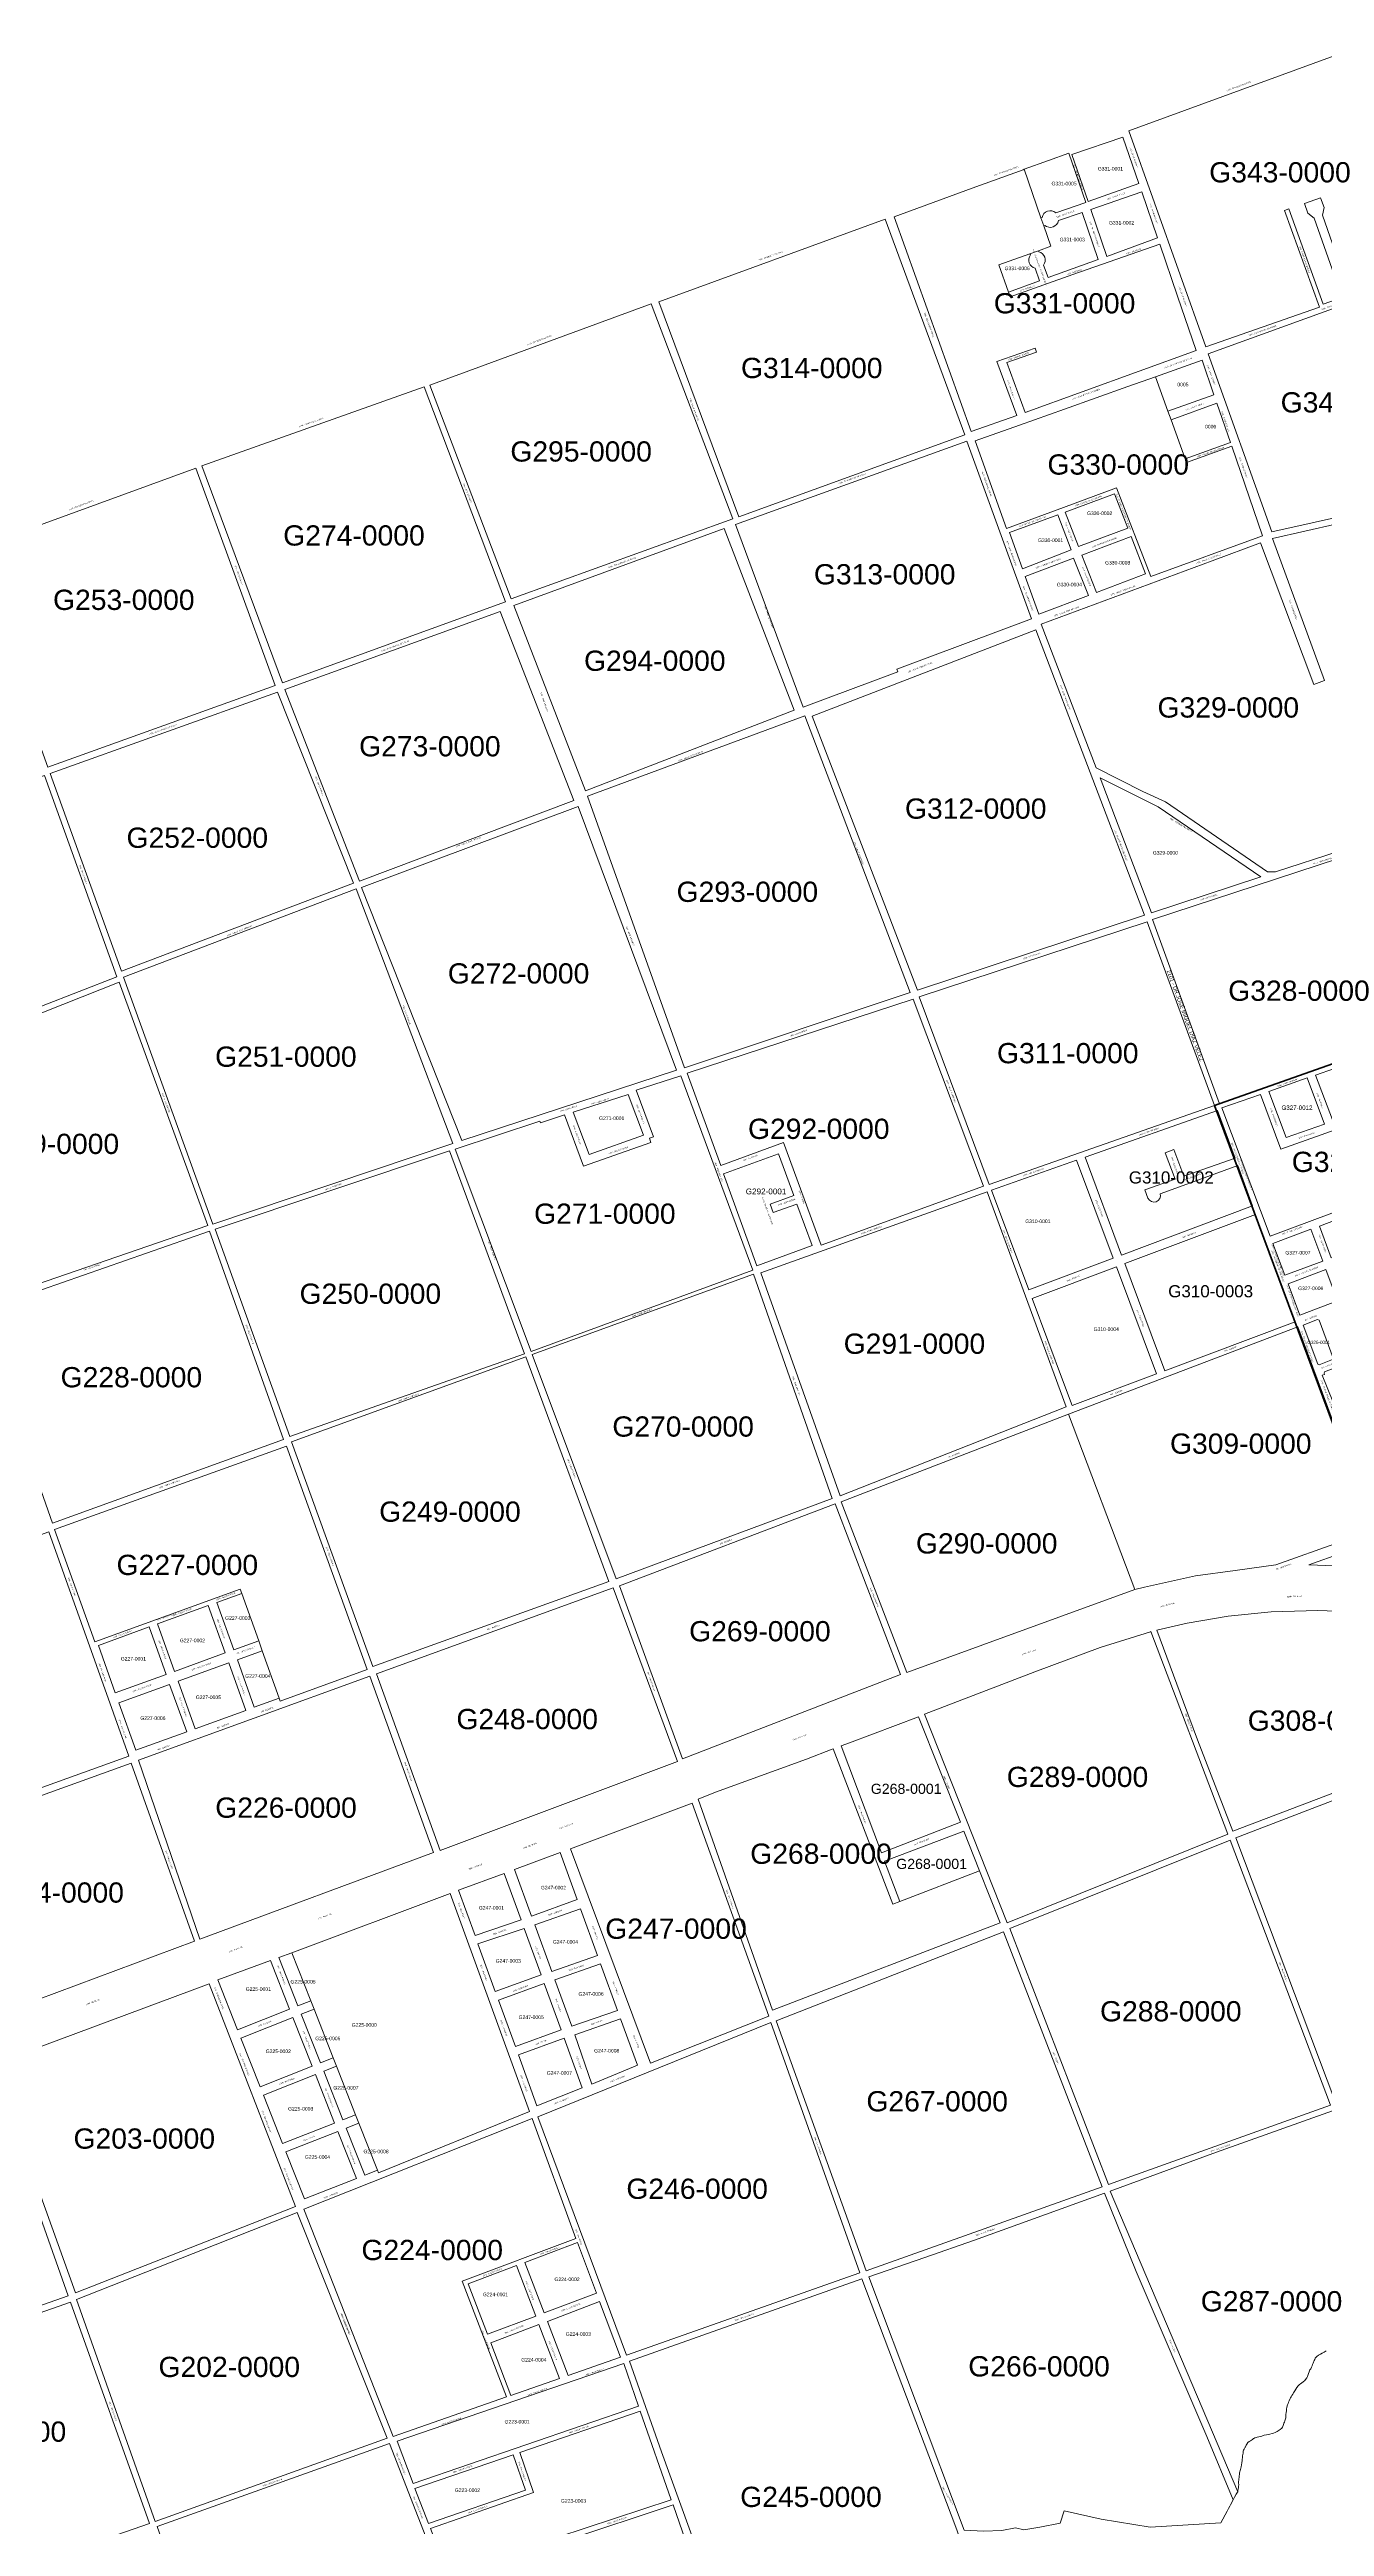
# Model space of a CAD drawing. Header units: millimetres. Extents: x -1182 to 19581, y -461 to 14363.
# Drawn here: x 11095 to 13929, y 8297 to 13803 of the extents above; entities that cross this region are included whole.
import ezdxf
from ezdxf.enums import TextEntityAlignment as Align

# ---------------------------------------------------------------- set-up
doc = ezdxf.new("R2010")
doc.units = ezdxf.units.MM
doc.layers.add('Calle_id', color=7, linetype='Continuous')
doc.layers.add('Manzana_Id', color=6, linetype='Continuous')
doc.layers.add('Manzana', color=4, linetype='Continuous', lineweight=9)
doc.layers.add('Planta urbana', color=1, linetype='Continuous', lineweight=70)
doc.styles.add('Calle_Id', font='@Arial Unicode MS')
doc.styles.add('Manzana', font='@Arial Unicode MS')

msp = doc.modelspace()

# ---------------------------------------------------------------- linework, layer by layer
at = {"layer": 'Manzana'}
for p, q in [((13200.8, 13109.4), (13285.8, 13139.1)), ((13244.8, 12989.5), (13200.8, 13109.4)), ((13288.9, 13130.2), (13222.9, 13107.2)), ((13222.9, 13107.2), (13263.7, 12996.1)), ((13285.8, 13139.1), (13288.9, 13130.2))]:
    msp.add_line(p, q, dxfattribs=at)
for points in [[(13917.3, 13230.3), (13664.9, 13141.6), (13493.6, 13621.9), (13988.7, 13802.7), (14160.4, 13321.5), (14039.6, 13277), (13986, 13258.1), (13923.9, 13434.4), (13927.7, 13451.6), (13920.1, 13473.3), (13884.3, 13460.7), (13891.9, 13439), (13905.7, 13428), (13967.8, 13251.7), (13925.8, 13236.9), (13849.6, 13448.5), (13840, 13445.1)], [(13403.2, 13464.7), (13367.3, 13569.6), (13480.5, 13608.3), (13515.9, 13505.2)], [(13522.4, 13486.3), (13409.1, 13447.4), (13444.7, 13342.9), (13557.7, 13383.9)], [(12449.4, 13241.8), (12952.5, 13425.9), (13129.1, 12946.6), (12626.8, 12763.9)], [(14169, 13306), (14336.1, 12847.5), (13811.4, 12730.8), (13669.8, 13126.5), (14056.9, 13266)], [(12432.4, 13237.2), (11940.6, 13056.3), (12121.2, 12581.4), (12613.7, 12759.4)], [(11927.7, 13052.6), (11433.8, 12877.3), (11613, 12394.7), (12108.4, 12575.3)], [(12980.8, 12419.4), (12978.4, 12425.7), (13277.3, 12537.3), (13133.6, 12932), (12619.6, 12747.2), (12769.9, 12340.6)], [(11420.1, 12872.4), (10917.9, 12689.3), (11091.4, 12207.7), (11596.5, 12388.7)], [(12594.8, 12738.3), (12750.3, 12334.3), (12286.4, 12155), (12126.8, 12567.2)], [(12096.4, 12553.6), (12260.4, 12133.3), (11784.5, 11954.3), (11618.6, 12380.2)], [(13287.5, 12512.7), (12789.8, 12320.9), (13024.4, 11711.8), (13528.5, 11878.7)], [(11601.8, 12374.1), (11770.6, 11949.3), (11255.2, 11754.1), (11096.6, 12193.2)], [(12774, 12321.7), (13008, 11706.4), (12506.7, 11539.3), (12290.6, 12143.1)], [(11084.4, 12188.8), (10577, 12014.4), (10742.1, 11545.9), (11245.1, 11741.2)], [(13430, 12184.1), (13544.3, 11883.7), (13787.3, 11963.5), (13558.7, 12119.5)], [(12488.9, 11533.6), (12011.9, 11377.9), (11788.8, 11940.1), (12269.8, 12120)], [(14050.3, 12034), (14198.3, 11637.3), (13695.6, 11459.1), (13546.1, 11869.2)], [(11776.9, 11936.7), (11259.8, 11740.7), (11458, 11191.4), (11991.5, 11371.3)], [(13534.3, 11863.5), (13684.2, 11455.2), (13183.1, 11280.1), (13028.2, 11697.3)], [(11250.2, 11729.4), (11447, 11188.4), (10929.8, 11010.8), (10748.5, 11531.2)], [(12586.9, 11321.7), (12726.3, 11373), (12810.2, 11144.9), (13171, 11276), (13014.9, 11691.9), (12512.7, 11527.5)], [(12381.5, 11479.9), (12415.6, 11389.1), (12294.4, 11346.2), (12258.9, 11440.5)], [(11984.4, 11354.3), (11463.2, 11180.6), (11629.1, 10719.6), (12151.2, 10903.3)], [(12593.3, 11303.8), (12667.2, 11098.7), (12790.2, 11143.9), (12756.2, 11236.4), (12703.5, 11217.4), (12696.6, 11236.2), (12749.1, 11255.5), (12715.2, 11347.7)], [(13377.8, 11333.8), (13188.9, 11267.3), (13271.8, 11045.3), (13459.2, 11115.7)], [(13178.9, 11263.7), (12675.8, 11083.5), (12852.3, 10588), (13354.8, 10785.7)], [(13775.6, 11213.3), (13484.9, 11104), (13573.8, 10865.9), (13863.2, 10974.7)], [(13898.2, 11180.2), (13814, 11148.7), (13840.6, 11078), (13924.6, 11109.6)], [(14001.2, 11218.7), (13917.2, 11187.3), (13943.5, 11117.1), (14027.6, 11148.1)], [(11451.1, 11175.8), (11615.5, 10713.3), (11101.9, 10527), (10936.9, 10996.8)], [(12660, 11080.3), (12168, 10901.8), (12354.9, 10403.4), (12834.8, 10581.7)], [(13348.7, 10839.4), (13278.8, 11026.6), (13466.2, 11097), (13555.1, 10858.9), (13367.7, 10788.4)], [(13931.8, 11091), (13957.9, 11021.2), (13873.8, 10989.7), (13847.6, 11059.3)], [(13881.3, 10967.1), (13913.4, 10979.7), (13916.6, 10978.3), (13948.1, 10893.9), (13946.6, 10890.7), (13916.8, 10879), (13913.6, 10880.4)], [(12153.6, 10896.6), (12338.3, 10397.3), (11814.1, 10208.5), (11633.4, 10707.7)], [(12841.6, 10570.2), (12986.1, 10190.2), (12502.2, 10003.4), (12361.8, 10387.4)], [(11093.5, 10507.9), (10606.3, 10332.3), (10785.8, 9834.2), (11271.9, 10008.8)], [(14043.4, 10487.9), (14067.6, 10423.3), (14026.5, 10429.4), (13894, 10434.7)], [(12347.9, 10383.4), (12490.5, 9997.3), (11963.3, 9799.6), (11821.6, 10192)], [(11335.4, 10303), (11448.1, 10344), (11485.9, 10238.5), (11373.1, 10197.6)], [(13913.5, 10332.5), (14016.9, 10329), (14108.8, 10318.2), (14141.7, 10235.9), (14179, 10141.5), (14221.7, 10031.4), (13724.7, 9842), (13646.6, 10045.2), (13615.6, 10128.9), (13555.8, 10288.9), (13623.4, 10304.8), (13714.5, 10319.9), (13810.2, 10329.5)], [(11203.8, 10255.2), (11316.6, 10296.2), (11354.3, 10190.7), (11241.5, 10149.8)], [(13542.7, 10285.9), (13541.9, 10285.7), (13429.9, 10250.9), (13284.6, 10196.5), (13039.8, 10102.3), (13223.2, 9638.2), (13714.2, 9835.8)], [(11806.9, 10186.8), (11292.8, 10000.2), (11429.7, 9602.3), (11948.6, 9794.9)], [(11493.9, 10216.4), (11531.6, 10110.9), (11418.8, 10070), (11381.1, 10175.4)], [(11362.3, 10168.6), (11400.1, 10063.1), (11287.3, 10022.2), (11249.5, 10127.6)], [(11276.5, 9993.3), (11417.6, 9597.7), (10935.8, 9418.5), (10787.2, 9817.4)], [(14227.1, 10018), (14462.9, 9417.8), (13954.1, 9237.4), (13731.8, 9827.2)], [(12253, 9803.2), (12430.9, 9326.4), (12693.5, 9430.8), (12523.3, 9904.9)], [(13719.2, 9822.4), (13942, 9233.1), (13448.7, 9056.8), (13229.3, 9625.8)], [(12105.3, 9748.4), (12004, 9710.9), (12041.1, 9610.5), (12143.2, 9644.9)], [(12229.8, 9794.6), (12128.8, 9757.1), (12166.5, 9653.5), (12267.7, 9690.6)], [(12275.5, 9669.4), (12313.1, 9566), (12211.3, 9530.7), (12173.6, 9634.1)], [(12149.9, 9626.1), (12047.5, 9591.6), (12086, 9485.7), (12187.6, 9522.7)], [(13215.6, 9618.5), (12710.4, 9420.8), (12910.2, 8865.3), (13434.4, 9051.5)], [(11586.3, 9554.5), (11469.6, 9511.6), (11513.3, 9400.9), (11628.9, 9446.5)], [(12320, 9547.2), (12357.6, 9443.9), (12255.8, 9408.6), (12218.1, 9511.9)], [(11450, 9503.2), (11642, 9008), (11152.8, 8815.7), (10969.8, 9324)], [(12194.4, 9503.9), (12232.1, 9400.6), (12130.6, 9363.6), (12092.9, 9467)], [(11636.2, 9427.9), (11678.8, 9319.9), (11563.1, 9274.3), (11520.6, 9382.3)], [(12698.4, 9417), (12895.8, 8860.3), (12377.2, 8677.8), (12180.5, 9207)], [(12300.6, 9280.2), (12402.1, 9321.9), (12364.5, 9425.1), (12262.6, 9389.8)], [(12238.9, 9381.8), (12278.9, 9272.1), (12178.5, 9232.1), (12137.4, 9344.8)], [(10955.8, 9319.4), (11136.9, 8809.7), (10634.2, 8632.8), (10458.3, 9133.3)], [(11686.1, 9301.3), (11728.6, 9193.4), (11613, 9147.8), (11570.5, 9255.7)], [(12264.9, 8936.9), (12264.8, 8937.2), (12167.7, 9203.4), (11660.4, 9001.7), (11858.7, 8496.7), (12110.9, 8584.6), (12012.6, 8841.8)], [(11736, 9174.8), (11777.2, 9070.2), (11661.6, 9024.7), (11620.3, 9129.2)], [(11645.9, 8995), (11845.8, 8492.9), (11330.2, 8307.9), (11155.5, 8801.5)], [(12268.3, 8928), (12151.8, 8883.5), (12194.6, 8771.4), (12310.5, 8815.6)], [(12133, 8876.7), (12175.9, 8764.3), (12068.8, 8724), (12025.9, 8836.3)], [(10977.7, 8461.5), (10726.2, 8373.8), (10639.2, 8619.1), (11141.6, 8795.6), (11317.7, 8303.4), (11065.6, 8216.1)], [(12317.5, 8796.9), (12364, 8673.2), (12247.6, 8632.5), (12201.7, 8752.6)], [(12183, 8745.6), (12228.8, 8625.8), (12120.3, 8587.9), (12075.9, 8705)], [(12371.3, 8658.8), (12404.2, 8564.4), (11903.5, 8392.5), (11868, 8486)], [(12476.9, 8355.8), (12408.2, 8553.1), (12140.4, 8461.1), (12170.9, 8372.3), (11941.6, 8292.4), (11979.6, 8192.4), (12206.2, 8271.2), (12223.4, 8277.2), (12225, 8272.6)], [(11850.7, 8480.8), (11334.3, 8296.7), (11508.6, 7801.3), (12041.6, 7989.7)], [(12126, 8456.2), (12153, 8377.7), (11937.3, 8303.6), (11907.4, 8381.1)], [(12337.1, 8207.5), (12269, 8183.3), (12240.3, 8265), (12480.9, 8344.5), (12542.8, 8166.8), (12304.4, 8082.4), (12275.7, 8164.1), (12343.8, 8188.5)]]:
    msp.add_lwpolyline(points, close=True, dxfattribs=at)
for points in [[(13298.6, 13428.4), (13301.1, 13429.2, -0.581961), (13331.4, 13439.8), (13398.3, 13463), (13360.7, 13572.2), (13315.2, 13555.9), (13261.1, 13536.5)], [(13304.6, 13411.1), (13307.1, 13411.9, 0.581961), (13337.4, 13422.5), (13390.2, 13440.8), (13425.9, 13336.1), (13314.4, 13295.7), (13304.4, 13323.5, 0.546122), (13293.9, 13352.8), (13293, 13355.5)], [(13226.1, 13263.7), (13295.6, 13288.9), (13285.6, 13316.8, -0.546122), (13275.1, 13346.1), (13274.1, 13348.7)]]:
    msp.add_lwpolyline(points, format="xyb", dxfattribs=at)
for points in [[(13261.1, 13536.5), (13258.7, 13535.6), (13145.9, 13494.9), (12972.1, 13430.7), (13143.2, 12953.9), (13244.8, 12989.5)], [(13261.1, 13536.5), (13298.6, 13428.4)], [(13304.6, 13411.1), (13320.5, 13365.3), (13293, 13355.5)], [(13304.6, 13411.1), (13298.6, 13428.4)], [(13274.1, 13348.7), (13205.1, 13324), (13226.1, 13263.7)], [(13263.7, 12996.1), (13643.7, 13133.7), (13602.1, 13254.7), (13562.5, 13369.9), (13369.7, 13302.5), (13229.8, 13252.9), (13226.1, 13263.7)], [(13274.1, 13348.7), (13293, 13355.5)], [(13580.7, 12998.7), (13553, 13075.2)], [(13619, 12892.7), (13587.6, 12979.7)], [(13928.7, 12400.3), (13905.1, 12391.2), (13786.2, 12705.9), (13679.1, 12666.1), (13298.7, 12525.7), (13420.9, 12206.2), (13525.3, 12153.6), (13575.1, 12130.6), (13802, 11974.5), (13819.5, 11974.5), (13961.5, 12020.8), (14044.6, 12049.3), (13981.4, 12217.4), (14003.7, 12226.7)], [(12498.2, 11521.7), (12399.1, 11489.8), (12437.7, 11386), (12428.4, 11382.5), (12431.9, 11373.2), (12282.1, 11320.6), (12239.9, 11434.4), (12186.1, 11417.1), (12184.7, 11420.9), (11996.8, 11358.5), (12165.6, 10908.4), (12658.1, 11089)], [(12498.2, 11521.7), (12658.1, 11089)], [(13507.3, 10379.7), (13528.5, 10385), (13641.9, 10410.2), (13730.2, 10421.6), (13820.3, 10434.4), (13961.8, 10485), (14035.8, 10515.4), (13869.3, 10963.6), (13359.9, 10769)], [(13359.9, 10769), (12854.8, 10574.2), (13000.7, 10194.9), (13507.3, 10379.7)], [(13359.9, 10769), (13507.3, 10379.7)], [(11522.4, 10370.9), (11518.9, 10380.6), (11195.7, 10262.9), (11106.1, 10513.1), (11622, 10698.3), (11801.4, 10201.7), (11608.2, 10131.5), (11605.9, 10137.9)], [(11522.4, 10370.9), (11466.9, 10350.8), (11504.7, 10245.4), (11560.2, 10265.5)], [(11522.4, 10370.9), (11560.2, 10265.5)], [(11605.9, 10137.9), (11550.4, 10117.7), (11512.7, 10223.2), (11568.1, 10243.3)], [(11568.1, 10243.3), (11560.2, 10265.5)], [(11568.1, 10243.3), (11605.9, 10137.9)], [(12985, 9686.1), (13162.1, 9754.2)], [(11633.6, 9572.1), (11985.3, 9703.8), (12162, 9219), (11826.6, 9082.5), (11824.1, 9088.7)], [(11675.8, 9465), (11647.4, 9453.8), (11605.1, 9561.4), (11633.6, 9572.1)], [(11683.2, 9446.4), (11654.8, 9435.2), (11697.4, 9327.3), (11725.7, 9338.4)], [(11675.8, 9465), (11683.2, 9446.4)], [(11733, 9319.8), (11704.7, 9308.7), (11747.3, 9200.8), (11775.6, 9211.9)], [(11725.7, 9338.4), (11733, 9319.8)], [(11775.6, 9211.9), (11782.9, 9193.3)], [(13735.8, 8374), (13452.3, 9041.9), (13688.3, 9128.4), (13946.7, 9220.7), (14085.4, 8852.1)], [(11782.9, 9193.3), (11754.6, 9182.1), (11795.8, 9077.6), (11824.1, 9088.7)], [(13127.6, 8288.4), (12916, 8851.4), (13040.6, 8894.9), (13150.6, 8932.8), (13439.9, 9037.6), (13509.9, 8863.4), (13667, 8496.6), (13725.6, 8356)], [(13118, 8225.8), (13127.3, 8257.3), (13116.2, 8276.4), (13109.4, 8295.1), (12900.5, 8846.9), (12628.6, 8750.7), (12384.2, 8664.1), (12455.6, 8462.4), (12581, 8114.9), (12563.4, 8108)], [(13932.4, 8686.9), (13928, 8684.4), (13923.8, 8682.3), (13919.6, 8679.9), (13915.5, 8677.2), (13911.9, 8674.6), (13908.1, 8670.7), (13906.9, 8668.2), (13905.8, 8665.4), (13903.4, 8659.9), (13902.2, 8657.1), (13901, 8654), (13900, 8651), (13898, 8646.8), (13896.4, 8644.6), (13891.6, 8632.5), (13890.7, 8629.9), (13889.2, 8627.4), (13886.7, 8623.6), (13884.6, 8621), (13881.5, 8618.3), (13878.5, 8615.8), (13875.6, 8613.6), (13873.3, 8612), (13870.1, 8609.3), (13867.4, 8605.8), (13865, 8602), (13862.6, 8598.1), (13859.9, 8594), (13858.2, 8590.6), (13856.4, 8587.9), (13854.5, 8584.9), (13852.9, 8582.8), (13851.5, 8579.7), (13850.5, 8576.3), (13848.8, 8572.9), (13847.7, 8570.3), (13846.6, 8567.1), (13845.1, 8561.9), (13844.5, 8557.2), (13844.2, 8554.7), (13843.3, 8549.3), (13843.1, 8546.5), (13842.8, 8540.8), (13842.5, 8538.3), (13841.4, 8533.8), (13840.5, 8531.4), (13839.4, 8528.8), (13838.4, 8526.3), (13837.5, 8523.7), (13836.6, 8521.2), (13835.1, 8517.2), (13833.6, 8515.1), (13829.8, 8511.9), (13825.8, 8509.4), (13823.5, 8508.1), (13819, 8505.9), (13815.1, 8504), (13812.5, 8503), (13807.5, 8501.6), (13799.9, 8500.7), (13794.9, 8499.3), (13789.1, 8497.6), (13786, 8496.8), (13782.8, 8496.1), (13779.3, 8495.2), (13777.5, 8494.7), (13774.1, 8493.7), (13771.6, 8492.2), (13770.9, 8491.9), (13768.4, 8489.9), (13766.3, 8488.7), (13764.1, 8487.3), (13762.5, 8486.4), (13761.3, 8485.9), (13758.4, 8483), (13756.3, 8479.9), (13754.7, 8477.3), (13752.8, 8473.5), (13752.7, 8473.2), (13749.8, 8468.9), (13748.5, 8466.4), (13747.7, 8464.2), (13747.6, 8461.9), (13747.7, 8459.2), (13747.5, 8457.2), (13746.6, 8453.2), (13746.2, 8449.3), (13745.9, 8446.4), (13745.8, 8443.5), (13745.2, 8438.3), (13743.2, 8429.1), (13742.5, 8426.4), (13741.8, 8423.7), (13741, 8421.1), (13740.6, 8418.4), (13740.1, 8415.8), (13739.7, 8413.3), (13739.3, 8408.6), (13739, 8405.7), (13738.5, 8402.7), (13738.1, 8399.7), (13737.8, 8397), (13737.9, 8392.7), (13738, 8389.7), (13737.9, 8385.7), (13737.4, 8383.1), (13736.6, 8379.3), (13736.2, 8376.8), (13735.8, 8374)], [(13735.8, 8374), (13735.6, 8373.1), (13732.2, 8368.3), (13728.8, 8362.1), (13725.6, 8356)], [(13127.6, 8288.4), (13171, 8286.6), (13211.3, 8287.9), (13242.2, 8293.3), (13260.5, 8289.2), (13295.9, 8295.1), (13341.3, 8304.2), (13350.4, 8331.5), (13432.2, 8313.3), (13541.3, 8295.1), (13698.5, 8305), (13712, 8330.5), (13715.2, 8336.5), (13718.1, 8341.9), (13719.5, 8344.6), (13725.6, 8356)]]:
    msp.add_lwpolyline(points, dxfattribs=at)
at = {"layer": 'Manzana', "linetype": 'Continuous'}
for points in [[(13553, 13075.2), (13656.6, 13112), (13683, 13035.2), (13580.7, 12998.7)], [(13619, 12892.7), (13621.9, 12884.6), (13722.4, 12920.9), (13790.8, 12722.1), (13542.8, 12631.1), (13466.3, 12828.1), (13348.7, 12784.6), (13222.2, 12737.9), (13152.1, 12932.9), (13250.8, 12967.9), (13351.1, 13003.6), (13491.8, 13053.5), (13553, 13075.2)], [(13580.7, 12998.7), (13587.6, 12979.7)], [(13587.6, 12979.7), (13689.6, 13016.3), (13719.6, 12929), (13619, 12892.7)], [(13928.7, 12400.3), (13813.2, 12715.6), (14100.5, 12780.8), (14171.4, 12585.1), (14181.1, 12587.3), (14299.7, 12260.1)], [(13957.9, 10874.7), (13929, 10863.4), (13927.6, 10860.2), (13928.5, 10857.8), (13923.4, 10855.9), (13959.7, 10766.5), (13997.2, 10780.4), (13957.9, 10874.7)], [(12985, 9686.1), (12969.6, 9680.2), (12836.6, 10025.6), (12834.6, 10024.8), (12777.4, 10002.7), (12575.2, 9928.9), (12536.8, 9913.8), (12701.8, 9444.4), (13207.8, 9638.9), (13162.1, 9754.2)], [(13162.1, 9754.2), (13127.1, 9842.6), (12951.2, 9775.5), (12985, 9686.1)], [(11675.8, 9465), (11633.6, 9572.1)], [(11683.2, 9446.4), (11725.7, 9338.4)], [(11733, 9319.8), (11775.6, 9211.9)], [(11782.9, 9193.3), (11824.1, 9088.7)]]:
    msp.add_lwpolyline(points, dxfattribs=at)
for points in [[(13462.2, 12815.1), (13352.4, 12774.5), (13382.3, 12697.7), (13491.7, 12739)], [(13335.9, 12768.5), (13228.5, 12729), (13257.4, 12648.5), (13365.9, 12690.5)], [(13499, 12720.3), (13531.2, 12637.3), (13422, 12595.9), (13389.5, 12679.1)], [(13370.8, 12672), (13404.1, 12589.1), (13293.7, 12547.3), (13263.5, 12631.5)], [(13908.9, 11523.2), (13954.4, 11401.7), (13831.5, 11358.7), (13786.2, 11480.2), (13700.7, 11450.3), (13808, 11164.6), (14306.2, 11350.9), (14286.8, 11403.4), (14183.6, 11364.8), (14135.2, 11493.7), (14238.8, 11532.6), (14204, 11626.5)], [(13890, 11516.6), (13805.1, 11486.8), (13843.6, 11384.1), (13928.4, 11413.8)], [(13119.4, 9862), (13026.7, 10096.1), (12873.2, 10038.8), (12854.2, 10031.9), (12944.1, 9794.2)]]:
    msp.add_lwpolyline(points, close=True, dxfattribs=at)
at = {"layer": 'Manzana'}
msp.add_lwpolyline([(13622.6, 11280.7), (13622.6, 11280.7), (13622.6, 11280.7), (13622.6, 11280.7), (13735.7, 11322), (13768.7, 11232.1), (13477.9, 11122.8), (13396.7, 11340.4), (13690.9, 11444), (13729.8, 11338.1), (13616.1, 11298.3), (13593.9, 11357.3), (13574.8, 11350.1), (13596.7, 11291.5), (13529.4, 11268), (13536.4, 11249.2, 0.936624), (13563.5, 11259.1)], format="xyb", close=True, dxfattribs=at)
at = {"layer": 'Planta urbana'}
msp.add_lwpolyline([(14198.3, 11637.3), (13684.2, 11455.2), (14067.6, 10423.3)], dxfattribs=at)

# ---------------------------------------------------------------- texts
at = {"layer": 'Calle_id', "color": 7, "style": 'Calle_Id'}
for s, rotation, p in [('1260 - PRIMEROS COLONOS', 20.3695, (13738.2, 13721.2, 1)), ('1260 - PRIMEROS COLONOS', 19.7647, (13221, 13532.3, 1)), ('1266 - CALLE SAUCE', 19.4647, (13352.7, 13437)), ('1266 - CALLE SAUCE', 19.5064, (13465.5, 13477)), ('1260 - PRIMEROS COLONOS', 19.8582, (12698.4, 13344.1, 1)), ('4000 -  BERNARDINO HORNE', 290.0729, (13049.7, 13191, 1)), ('1260 - PRIMEROS COLONOS', 20.2056, (12184, 13156.5, 1)), ('1260 - PRIMEROS COLONOS', 19.4153, (11676.9, 12973.9, 1)), ('1260 - PRIMEROS COLONOS', 20.1899, (11165.5, 12789.7, 1)), ('2041 - CALLE PUBLICA', 290.2906, (11516.1, 12633.9, 1)), ('1350 - CALLE JOSE ARTALAZ', 21.038, (13029.4, 12429.4, 1)), ('4000 -  BERNARDINO HORNE', 290.5564, (13352.4, 12362.4, 1)), ('1350 - CALLE JOSE ARTALAZ', 21.4, (12520.2, 12231.8, 1)), ('2041 - CALLE PUBLICA', 291.5902, (11694.9, 12165.7, 1)), ('4000 -  BERNARDINO HORNE', 329.2031, (13609.9, 12079.1, 1)), ('1350 - CALLE JOSE ARTALAZ', 20.7929, (12026.1, 12041.1, 1)), ('4000 -  BERNARDINO HORNE', 16.8922, (13932.2, 12001.6)), ('1350 - CALLE JOSE ARTALAZ', 21.5835, (11517.1, 11843.7, 1)), ('2041 - CALLE PUBLICA', 290.3176, (11888.8, 11657, 1)), ('2041 - CALLE PUBLICA', 289.4277, (12078.2, 11134.4, 1)), ('2041 - CALLE PUBLICA', 290.6573, (12255.8, 10648.2, 1)), ('1428 - CALLE PUBLICA', 20.0525, (11487.6, 10364.6, 1)), ('1500 - RUTA 135', 1.8572, (13862.1, 10364.2, 1)), ('1428 - CALLE PUBLICA', 20.0525, (11390, 10329, 1)), ('2013 - CALLE PUBLICA', 289.5585, (11476.3, 10292.4, 1)), ('1500 - RUTA 135', 13.7171, (13579.3, 10345.3, 1)), ('1428 - CALLE PUBLICA', 20.2375, (11257.7, 10280.4, 1)), ('2007 - CALLE PUBLICA', 289.5585, (11346.5, 10245, 1)), ('2007 - CALLE PUBLICA', 289.5585, (11346.5, 10245, 1)), ('1438 - CALLE PUBLICA', 20.0525, (11530.4, 10244.1, 1)), ('1500 - RUTA 135', 19.7619, (13272, 10240.2, 1)), ('1438 - CALLE PUBLICA', 20.0539, (11432.8, 10208.4, 1)), ('2013 - CALLE PUBLICA', 289.8334, (11521.5, 10166.1, 1)), ('2041 - CALLE PUBLICA', 290.1877, (12432.4, 10174.6, 1)), ('1438 - CALLE PUBLICA', 20.2375, (11301, 10160.1, 1)), ('2007 - CALLE PUBLICA', 289.8334, (11391.7, 10118.7, 1)), ('2007 - CALLE PUBLICA', 289.8334, (11391.7, 10118.7, 1)), ('2081 - CALLE PUBLICA', 290.6567, (13627.8, 10082.7, 1)), ('1500 - RUTA 135', 20.9665, (12761.9, 10051, 1)), ('1500 - RUTA 135', 20.706, (12243.3, 9853.7, 1)), ('2041 - CALLE PUBLICA', 289.6569, (12607.4, 9690.9, 1)), ('1500 - RUTA 135', 20.3447, (11706.9, 9652.8, 1)), ('1500 - RUTA 135', 20.2932, (11509.2, 9579.5, 1)), ('2007 - CALLE PUBLICA', 291.2952, (11610.4, 9522.6)), ('2081 - CALLE PUBLICA', 290.7637, (13836.8, 9530.2, 1)), ('1500 - RUTA 135', 20.2494, (11191.8, 9462.3, 1)), ('2007 - CALLE PUBLICA', 291.5141, (11667.6, 9376.6)), ('2007 - CALLE PUBLICA', 291.2952, (11716.8, 9249.8)), ('2007 - CALLE PUBLICA', 291.2213, (11765.8, 9123.7)), ('2041 - CALLE PUBLICA', 289.639, (12803.7, 9141.2, 1)), ('1594 - CALLE PUBLICA', 19.8249, (13697.3, 9137.7, 1)), ('1594 - CALLE PUBLICA', 19.4415, (13174.5, 8951.2, 1)), ('2001 - CALLE PUBLICA', 291.5468, (11753, 8746.8, 1)), ('1594 - CALLE PUBLICA', 19.4757, (12639.3, 8762.1, 1)), ('1981 - CALLE PUBLICA', 289.6044, (11236.1, 8552.6, 1)), ('1604 - CALLE PUBLICA', 18.8461, (12271.2, 8512.2, 1)), ('1604 - CALLE PUBLICA', 18.8525, (12013.5, 8424.2, 1)), ('2011 - CALLE PUBLICA', 289.1616, (12145.6, 8419.6, 1)), ('1594 - CALLE PUBLICA', 19.5927, (11590.5, 8394.3, 1)), ('2041 - CALLE PUBLICA', 300.0957, (13091.1, 8365.3, 1)), ('1614 - CALLE PUBLICA', 19.4712, (12046.5, 8334.6, 1))]:
    msp.add_text(s, height=3, rotation=rotation, dxfattribs=at).set_placement(p, align=Align.MIDDLE)
at = {"layer": 'Calle_id', "style": 'Calle_Id'}
for s, height, rotation, p in [('2127 - DR. RAMÓN CARRILLO', 3, 288.8495, (13381.8, 13518.7)), ('2127 - DR. RAMÓN CARRILLO', 3, 288.9077, (13417.9, 13392)), ('2121 - CLAUDIO HUGO "POCHO" LAPRATTI', 3, 290.0054, (13295.7, 13318.9)), ('1274 - ESPINILLO', 3, 19.2372, (13504.6, 13354.3)), ('1853 - PADRE CARLOS MUGICA', 3, 289.6468, (13884.3, 13336.1)), ('1274 - ESPINILLO', 3, 19.2372, (13268, 13271.7)), ('1274 - ESPINILLO', 3, 19.2372, (13373.3, 13308.5)), ('1287 - MANUEL ALBERTI', 3, 19.3506, (13249, 13121)), ('1300 - JUAN MANUEL DE ROSAS', 3, 19.2489, (13603.5, 13106.3)), ('2115 - CALLE PUBLICA', 3, 289.2908, (13232.1, 13046.1)), ('2081 - CALLE ALGARROBO', 3, 290.0371, (12527.9, 13002.2, 1)), ('1312 - JUAN LARREA', 3, 19.1251, (13639.9, 13008.9)), ('2143 - JUANA AZURDUY', 3, 289.1251, (13708.3, 12975.9)), ('1324 - MIGUEL DE AZCUENAGA', 3, 19.1251, (13675.6, 12907.8)), ('2143 - JUANA AZURDUY', 3, 288.7797, (13748.4, 12873.4)), ('2059 - JOSE BROVATTI', 3, 290.855, (12024.2, 12816.9, 1)), ('1324 - MIGUEL DE AZCUENAGA', 3, 20.1701, (13403.6, 12799)), ('2121 - CLAUDIO HUGO "POCHO" LAPRATTI', 3, 291.3014, (13481.9, 12775.5)), ('1324 - MIGUEL DE AZCUENAGA', 3, 20.1701, (13279.5, 12753.5)), ('1336 - CORNELIO SAAVEDRA', 3, 20.5056, (13314.6, 12660.4)), ('1336 - CORNELIO SAAVEDRA', 3, 20.5056, (13439.4, 12707.1)), ('2081 - CALLE ALGARROBO', 3, 289.5447, (12693.7, 12541.9, 1)), ('2059 - JOSE BROVATTI', 3, 289.3515, (12194.7, 12352.4, 1)), ('2101 - DR.JOSÉ MIGUEL DÍAZ VÉLEZ', 3, 290.87, (13476.4, 12034.4, 1)), ('2081 - CALLE ALGARROBO', 3, 291.68, (12893.8, 12015.7, 1)), ('2019 - CALLE PUBLICA', 3, 289.8619, (11170.1, 11969.4, 1)), ('1360 - LOS CARDOS', 3, 18.5126, (13671.3, 11918.2, 1)), ('2059 - JOSE BROVATTI', 3, 290.761, (12385.7, 11832.3, 1)), ('1360 - LOS CARDOS', 3, 18.2728, (13278.1, 11787.8, 1)), ('2101 - DR.JOSÉ MIGUEL DÍAZ VÉLEZ', 8.784, 290.1985, (13620.1, 11655.6, 2.9)), ('1360 - LOS CARDOS', 3, 18.3194, (12759.3, 11616.3, 1)), ('2081 - CALLE ALGARROBO', 3, 290.4823, (13099, 11486.6, 1)), ('1400 - KARAI YAMANDU', 3, 19.816, (13846.3, 11506.4)), ('2019 - CALLE PUBLICA', 3, 289.9646, (11354.2, 11461.4, 1)), ('1360 - LOS CARDOS', 3, 18.0937, (12248.3, 11448.2, 1)), ('1360 - LOS CARDOS', 3, 18.131, (12318.8, 11464.4)), ('2055 - CALLE PUBLICA', 3, 290.1016, (12408.2, 11436.6)), ('2119 - AGUARIBAY', 3, 289.5899, (13918.6, 11465.9)), ('2049 - CALLE PUBLICA', 3, 290.8911, (12267.7, 11389.7)), ('1400 - KARAI YAMANDU', 3, 19.3397, (13538.8, 11397.7, 1)), ('2109 - SALSIPUEDES', 3, 289.894, (13816.2, 11429.3)), ('1364 - CALLE PUBLICA', 3, 18.897, (12359.4, 11355.8)), ('1372 - CAINGANG', 3, 20.3795, (12652.9, 11339.1)), ('2101 - DR.JOSÉ MIGUEL DÍAZ VÉLEZ', 3, 290.7215, (13735.8, 11338.3, 1)), ('1416 - PROGRESO', 3, 19.5899, (13888.5, 11388.8)), ('2059 - JOSE BROVATTI', 3, 290.2624, (12582.2, 11308.2, 1)), ('1400 - KARAI YAMANDU', 3, 19.4504, (13282.1, 11307.4, 1)), ('2095 - CALLE MOLLE', 3, 289.2687, (13596, 11320.3)), ('1416 - PROGRESO', 3, 19.2687, (13635.3, 11296.7)), ('2101 - DR.JOSÉ MIGUEL DÍAZ VÉLEZ', 3, 290.4383, (13754.7, 11302.7)), ('1360 - LOS CARDOS', 3, 18.6085, (11725.8, 11274.8, 1)), ('CALLE SIN ABRIR - GUARANIES', 3, 290.0815, (12690.7, 11221.3)), ('1380 - QUERANDIES', 3, 20.0815, (12733.5, 11240.1)), ('2065 - CHANAS', 3, 290.0815, (12766.7, 11251.7)), ('2091 - CALLE TIMBO', 3, 290.4553, (13428.4, 11226.6, 1)), ('1400 - KARAI YAMANDU', 3, 19.7887, (12921.9, 11178.5, 1)), ('2081 - CALLE ALGARROBO', 3, 290.8201, (13224.6, 11152.5, 1)), ('430 - BVARD. GAILLARD', 3, 20.7488, (13857.2, 11177.6)), ('1430 - IBIRAPITÁ', 3, 20.5964, (13627.3, 11167.9, 1)), ('2101 - DR.JOSÉ MIGUEL DÍAZ VÉLEZ', 3, 290.3319, (13825.5, 11098.7, 1)), ('2101 - DR.JOSÉ MIGUEL DÍAZ VÉLEZ', 3, 290.5549, (13825.8, 11112.1)), ('2109 - SALSIPUEDES', 3, 290.4383, (13923.9, 11148.7)), ('1360 - LOS CARDOS', 3, 18.2605, (11190.1, 11096.2, 1)), ('1430 - IBIRAPITÁ', 3, 20.5082, (13370.9, 11071.7, 1)), ('440 - PASO DE LOS ANDES', 3, 20.5445, (13888.6, 11086.3)), ('2101 - DR.JOSÉ MIGUEL DÍAZ VÉLEZ', 3, 289.0216, (13858.4, 11021.2)), ('2019 - CALLE PUBLICA', 3, 289.7571, (11540.2, 10946.7, 1)), ('1400 - KARAI YAMANDU', 3, 19.9337, (12412.1, 10994.4, 1)), ('2091 - CALLE TIMBO', 3, 290.5696, (13519.6, 10982.7, 1)), ('450 - ALBERDI', 3, 22.1911, (13898.3, 10983.2)), ('2081 - CALLE ALGARROBO', 3, 290.317, (13316.9, 10906.2, 1)), ('450 - ALBERDI', 3, 20.9463, (13719.7, 10914.2, 1)), ('2101 - DR.JOSÉ MIGUEL DÍAZ VÉLEZ', 3, 289.8267, (13890.3, 10919.8)), ('2059 - JOSE BROVATTI', 3, 289.6076, (12754.8, 10831.8, 1)), ('460 - CHACABUCO', 3, 20.8321, (13938.9, 10878.1)), ('1400 - KARAI YAMANDU', 3, 19.8664, (11892.6, 10806.3, 1)), ('450 - ALBERDI', 3, 20.8227, (13465.7, 10817.2, 1)), ('2101 - DR.JOSÉ MIGUEL DÍAZ VÉLEZ', 3, 291.0196, (13935.1, 10810.2)), ('450 - ALBERDI', 3, 21.151, (13104.7, 10678.2, 1)), ('1400 - KARAI YAMANDU', 3, 19.9967, (11361.4, 10613.7, 1)), ('2019 - CALLE PUBLICA', 3, 289.9178, (11718.2, 10453.4, 1)), ('450 - ALBERDI', 3, 20.4767, (12598.6, 10485.7, 1)), ('490 - SAN MARTIN', 3, 19.1315, (13837.7, 10430.2, 1)), ('1999 - ARA SAN JUAN', 3, 289.7074, (11144.7, 10385.8)), ('2059 - JOSE BROVATTI', 3, 291.002, (12928.1, 10362.1, 1)), ('1428 - CALLE PUBLICA', 3, 19.9279, (11354.9, 10318.8)), ('450 - ALBERDI', 3, 19.9647, (12081.5, 10295.4, 1)), ('1999 - ARA SAN JUAN', 3, 289.6968, (11212.9, 10195.6, 1)), ('1999 - ARA SAN JUAN', 3, 289.8334, (11257.9, 10069.4, 1)), ('450 - ALBERDI', 3, 20.2711, (11480.5, 10076.2, 1)), ('450 - ALBERDI', 3, 19.8327, (11578.8, 10112.2, 1)), ('450 - ALBERDI', 3, 20.3365, (11348.6, 10028, 1)), ('2019 - CALLE PUBLICA', 3, 290.0672, (11892.4, 9974.5, 1)), ('2061 - COLIBRÍ', 3, 291.8068, (13089.1, 9951, 1)), ('1500 - RUTA 135', 3, 20.9665, (12162.8, 9809.8)), ('1518 - BENTEVEO', 3, 21.8082, (13033.1, 9818.6)), ('1999 - ARA SAN JUAN', 3, 289.418, (11360.9, 9778.7, 1)), ('1500 - RUTA 135', 3, 20.9665, (12042.2, 9763.6)), ('2021 - LAS MORAS', 3, 289.6304, (12010.4, 9665.9)), ('1508 - CRESPIN', 3, 19.6548, (12218.9, 9661.1)), ('1508 - CRESPIN', 3, 19.6304, (12095.2, 9618)), ('2025 - FRESNO', 3, 290.8242, (12181, 9572.2)), ('2029 - PARAISO', 3, 290.8082, (12307.8, 9616.3)), ('2021 - LAS MORAS', 3, 289.981, (12060.1, 9527.8)), ('1518 - BENTEVEO', 3, 18.6816, (12265.6, 9538.5)), ('2001 - DOMINGO MATHEU', 3, 291.0188, (11472, 9470.9, 1)), ('1518 - BENTEVEO', 3, 20.7353, (12141.8, 9492.8)), ('2029 - PARAISO', 3, 289.9698, (12353.4, 9493.5)), ('1508 - CRESPIN', 3, 20.6399, (11573.2, 9414.1)), ('2021 - LAS MORAS', 3, 289.981, (12104.9, 9404.6)), ('2025 - FRESNO', 3, 290.8242, (12225.5, 9455.5)), ('1530 - CHAJA', 3, 19.4001, (12310.9, 9417)), ('1530 - CHAJA', 3, 19.9732, (12186.7, 9372.4)), ('2029 - PARAISO', 3, 291.9096, (12398.7, 9375.2)), ('2001 - DOMINGO MATHEU', 3, 291.0188, (11528.5, 9324, 1)), ('2025 - FRESNO', 3, 288.9747, (12271.8, 9327.6)), ('2061 - COLIBRÍ', 3, 290.9933, (13331.6, 9338.4, 1)), ('1518 - BENTEVEO', 3, 20.7988, (11622.6, 9286.5)), ('2021 - LAS MORAS', 3, 289.981, (12149.5, 9281.7)), ('1540 - HORNERO', 3, 21.6614, (12357.6, 9291.6)), ('2001 - DOMINGO MATHEU', 3, 291.0188, (11577.6, 9196.1, 1)), ('1540 - HORNERO', 3, 21.2062, (12232.7, 9242.6)), ('1530 - CHAJA', 3, 21.4076, (11671.8, 9159.5)), ('2001 - DOMINGO MATHEU', 3, 291.0188, (11626.6, 9068.7, 1)), ('1540 - HORNERO', 3, 21.6799, (11720.7, 9033, 1)), ('2021 - LAS MORAS', 3, 290.5112, (12271.2, 8940.5, 1)), ('2001 - DOMINGO MATHEU', 3, 291.5468, (11753, 8746.8, 1)), ('2061 - COLIBRÍ', 3, 292.8932, (13590.8, 8698, 1)), ('2001 - DOMINGO MATHEU', 3, 291.8868, (11875.9, 8436.4, 1)), ('2001 - DOMINGO MATHEU', 3, 291.3037, (11914.4, 8339.2, 1))]:
    msp.add_text(s, height=height, rotation=rotation, dxfattribs=at).set_placement(p, align=Align.MIDDLE)
at = {"layer": 'Calle_id', "linetype": 'Continuous', "style": 'Calle_Id'}
for s, rotation, p in [('2143 - JUANA AZURDUY', 289.4297, (13505.1, 13562.7, 1)), ('2143 - JUANA AZURDUY', 289.4087, (13549, 13438.1)), ('2143 - JUANA AZURDUY', 289.4323, (13614, 13253.7, 1)), ('1300 - JUAN MANUEL DE ROSAS', 19.6468, (13952.6, 13235.8)), ('1300 - JUAN MANUEL DE ROSAS', 19.7059, (13790.7, 13177.8, 1)), ('2143 - JUANA AZURDUY', 290.5013, (13676.7, 13079.2, 1)), ('1300 - JUAN MANUEL DE ROSAS', 19.817, (13398.8, 13036.9, 1)), ('1300 - JUAN MANUEL DE ROSAS', 19.9174, (12879.1, 12849.1, 1)), ('4000 -  BERNARDINO HORNE', 289.5543, (13178, 12836.9, 1)), ('2115 - CALLE PUBLICA', 291.3462, (13361.1, 12730.7)), ('1300 - JUAN MANUEL DE ROSAS', 20.1999, (12368.1, 12662.5, 1)), ('4000 -  BERNARDINO HORNE', 290.0594, (13233, 12683.2)), ('1350 - CALLE JOSE ARTALAZ', 20.2047, (13671.2, 12670.7)), ('4000 -  BERNARDINO HORNE', 290.3378, (13269.9, 12582.9)), ('2115 - CALLE PUBLICA', 291.3462, (13400, 12631.3)), ('1350 - CALLE JOSE ARTALAZ', 20.4596, (13481.1, 12600.5)), ('1350 - CALLE JOSE ARTALAZ', 20.2715, (13355.3, 12553.8, 1)), ('2143 - JUANA AZURDUY', 289.7115, (13858.9, 12557.1, 1)), ('1300 - JUAN MANUEL DE ROSAS', 20.179, (11863.4, 12476.9, 1)), ('1300 - JUAN MANUEL DE ROSAS', 19.4068, (11347.9, 12291.4, 1)), ('1576 - CALLE PUBLICA', 20.655, (12079.5, 8861.8)), ('1576 - CALLE PUBLICA', 20.5365, (12206.6, 8909.5)), ('2017 - CALLE PUBLICA', 290.5365, (12162.4, 8821.3)), ('1584 - CALLE PUBLICA', 20.5365, (12253.7, 8783.8)), ('2013 - CALLE PUBLICA', 290.8675, (12064.5, 8711.5)), ('1584 - CALLE PUBLICA', 21.948, (12127.2, 8734.7)), ('2017 - CALLE PUBLICA', 291.5395, (12213.8, 8688)), ('1594 - CALLE PUBLICA', 19.167, (12306.6, 8640.2)), ('1594 - CALLE PUBLICA', 18.9985, (12179.1, 8596, 1)), ('1594 - CALLE PUBLICA', 18.9952, (11988.4, 8530.4))]:
    msp.add_text(s, height=3, rotation=rotation, dxfattribs=at).set_placement(p, align=Align.MIDDLE)
at = {"layer": 'Calle_id', "color": 7, "linetype": 'Continuous', "style": 'Calle_Id'}
for s, rotation, p in [('2053 - CALLE PUBLICA', 291.0266, (12901.3, 9879.2)), ('1624 - CALLE PUBLICA', 18.1142, (12356.4, 8309.6))]:
    msp.add_text(s, height=3, rotation=rotation, dxfattribs=at).set_placement(p, align=Align.MIDDLE)
at = {"layer": 'Manzana_Id', "style": 'Manzana'}
for s, height, p in [('G343-0000', 45, (13829.7, 13529.9)), ('G331-0000', 45, (13351.1, 13238.7)), ('G314-0000', 45, (12789.2, 13094.9)), ('G342-0000', 45, (13988.5, 13018.4)), ('G295-0000', 45, (12276.7, 12909.3)), ('G330-0000', 45, (13470.3, 12880.3)), ('G274-0000', 45, (11771.9, 12722.6)), ('G313-0000', 45, (12951.3, 12636.3)), ('G253-0000', 45, (11260.4, 12579.5)), ('G294-0000', 45, (12440.4, 12444.1)), ('G329-0000', 45, (13714.9, 12340.2)), ('G273-0000', 45, (11940.6, 12254)), ('G312-0000', 45, (13153.6, 12115.4)), ('G252-0000', 45, (11423.7, 12050.7)), ('G293-0000', 45, (12646.1, 11930.5)), ('G272-0000', 45, (12137.7, 11749)), ('G328-0000', 45, (13872, 11710.6)), ('G251-0000', 45, (11620.6, 11564)), ('G311-0000', 45, (13358.1, 11571.8)), ('G292-0000', 45, (12804.8, 11403.6)), ('G229-0000', 45, (11092.8, 11370.1)), ('G327-0000', 45, (14013.2, 11330.1)), ('G310-0002', 27, (13588.2, 11295.5)), ('G271-0000', 45, (12329.4, 11214.9)), ('G250-0000', 45, (11808.3, 11037)), ('G310-0003', 27, (13675.7, 11042.5)), ('G291-0000', 45, (13017.4, 10925.9)), ('G228-0000', 45, (11277.2, 10851.4)), ('G270-0000', 45, (12503.3, 10741.8)), ('G309-0000', 45, (13742.6, 10703.8)), ('G249-0000', 45, (11985.2, 10552.6)), ('G290-0000', 45, (13178, 10482)), ('G227-0000', 45, (11401.6, 10434.2)), ('G269-0000', 45, (12674, 10286.8)), ('G248-0000', 45, (12156.8, 10091.5)), ('G308-0000', 45, (13915.3, 10088.1)), ('G289-0000', 45, (13379.8, 9963)), ('G226-0000', 45, (11620.9, 9894.6)), ('G268-0000', 45, (12809.8, 9792.2)), ('G204-0000', 45, (11103.4, 9705.9)), ('G247-0000', 45, (12487.6, 9625.5)), ('G288-0000', 45, (13587.1, 9442)), ('G267-0000', 45, (13067.9, 9241.9)), ('G203-0000', 45, (11305.9, 9159)), ('G246-0000', 45, (12534.5, 9047.4)), ('G224-0000', 45, (11945.8, 8911.3)), ('G287-0000', 45, (13811, 8797.4)), ('G202-0000', 45, (11494.8, 8651.4)), ('G266-0000', 45, (13294.3, 8652.7)), ('G181-0000', 45, (10975.2, 8507.6)), ('G245-0000', 45, (12787.5, 8362.5))]:
    msp.add_text(s, height=height, dxfattribs=at).set_placement(p, align=Align.MIDDLE_CENTER)
for s, height, p in [('G331-0005', 8, (13322, 13500.8)), ('G331-0006', 8, (13217.7, 13312.3)), ('0005', 8, (13601.6, 13054.1)), ('0006', 8, (13663.2, 12960.5)), ('G271-0001', 8, (12316.7, 11423.2)), ('G292-0001', 12.92, (12642.5, 11257.9)), ('G268-0001', 22.5, (12920.4, 9925.2)), ('G268-0001', 22.5, (12976.9, 9758.3)), ('G247-0002', 8, (12187.3, 9712.8)), ('G247-0001', 8, (12049.4, 9667.9)), ('G247-0004', 8, (12213.9, 9592.2)), ('G247-0003', 8, (12086.8, 9550)), ('G247-0006', 8, (12270.8, 9476.5)), ('G247-0005', 8, (12137.8, 9424.7)), ('G247-0007', 8, (12200.5, 9300.8)), ('G247-0008', 8, (12305.6, 9350.3))]:
    msp.add_text(s, height=height, dxfattribs=at).set_placement(p)
at = {"layer": 'Manzana_Id', "linetype": 'Continuous', "style": 'Manzana'}
for s, height, p in [('G331-0001', 8, (13424.9, 13533.8)), ('G331-0003', 8, (13340.1, 13376.4)), ('G331-0002', 8, (13449.7, 13413.7)), ('G330-0002', 8, (13401, 12767.9)), ('G330-0001', 8, (13292, 12707.9)), ('G330-0003', 8, (13441.1, 12658)), ('G330-0004', 8, (13333.7, 12609.4)), ('G327-0012', 9.87, (13833.1, 11445.6)), ('G327-0007', 8, (13841.7, 11124.2)), ('G327-0006', 8, (13870.1, 11045)), ('G225-0001', 8, (11531.4, 9487.3)), ('G225-0005', 8, (11630.7, 9503.7)), ('G225-0006', 8, (11685.8, 9377.6)), ('G225-0002', 8, (11575.8, 9349)), ('G225-0007', 8, (11726.1, 9267.9)), ('G225-0003', 8, (11625.5, 9221.3)), ('G225-0004', 8, (11662.9, 9114)), ('G225-0008', 8, (11793, 9126.3)), ('G224-0001', 8, (12058.4, 8808.5)), ('G224-0002', 8, (12217.4, 8842.1)), ('G224-0003', 8, (12242.7, 8720.4)), ('G224-0004', 8, (12143.7, 8663.3))]:
    msp.add_text(s, height=height, dxfattribs=at).set_placement(p)
for s, height, p in [('G329-0000', 8, (13575.1, 12017.2)), ('G310-0001', 8, (13291.7, 11198)), ('G310-0004', 8, (13443.6, 10958.2)), ('G326-0001', 7.19, (13915.8, 10929)), ('G227-0003', 8, (11513.6, 10316)), ('G227-0002', 8, (11412.9, 10266.3)), ('G227-0001', 8, (11281.6, 10225.6)), ('G227-0004', 8, (11558.2, 10187.2)), ('G227-0005', 8, (11448.3, 10139.9)), ('G227-0006', 8, (11325.1, 10093.6)), ('G225-0000', 8, (11794.8, 9411.6)), ('G223-0001', 8, (12134.5, 8529.6)), ('G223-0002', 8, (12024, 8377.5)), ('G223-0003', 8, (12259.8, 8353.5))]:
    msp.add_text(s, height=height, dxfattribs=at).set_placement(p, align=Align.MIDDLE_CENTER)

doc.saveas('drawing.dxf')
